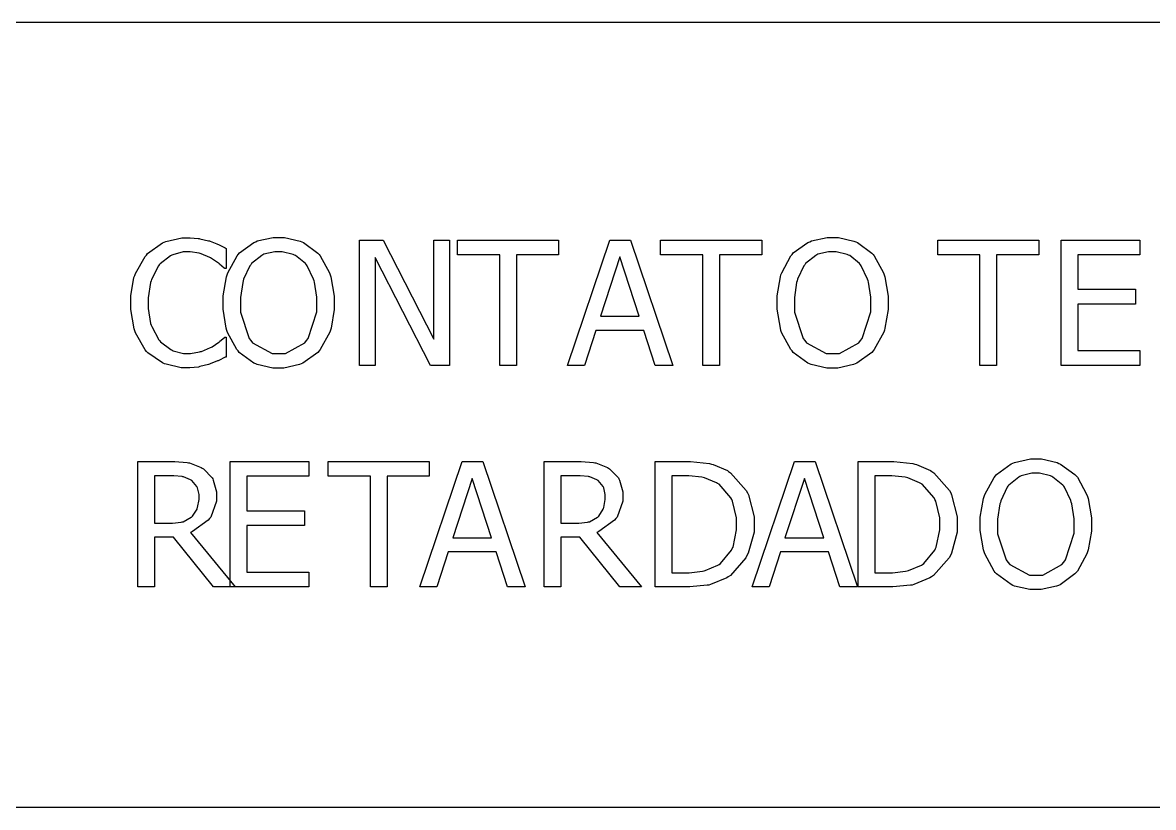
# Model space of a CAD drawing. Header units: millimetres. Extents: x 1974 to 2099, y 1386 to 1555.
# Drawn here: x 2093.188 to 2094.708, y 1480.364 to 1481.42 of the extents above; entities that cross this region are included whole.
import ezdxf

# ---------------------------------------------------------------- set-up
doc = ezdxf.new("R2010")
doc.units = ezdxf.units.MM
doc.layers.add('TEXTO', color=4, linetype='Continuous')

msp = doc.modelspace()

# ---------------------------------------------------------------- linework, layer by layer
at = {"layer": 'TEXTO', "color": 0}
for p, q in [((2098.7779, 1481.4202), (2069.8934, 1481.4202)), ((2093.3557, 1481.1094), (2093.3756, 1481.1238)), ((2093.3756, 1481.1238), (2093.378, 1481.1248)), ((2093.378, 1481.1248), (2093.3802, 1481.1258)), ((2093.3802, 1481.1258), (2093.4018, 1481.1307)), ((2093.4018, 1481.1307), (2093.4089, 1481.1307)), ((2093.4089, 1481.1307), (2093.4129, 1481.1307)), ((2093.4129, 1481.1307), (2093.4236, 1481.1297)), ((2093.4236, 1481.1297), (2093.4249, 1481.1295)), ((2093.4249, 1481.1295), (2093.4261, 1481.1293)), ((2093.4261, 1481.1293), (2093.4377, 1481.1267)), ((2093.4377, 1481.1267), (2093.4387, 1481.1263)), ((2093.4387, 1481.1263), (2093.4396, 1481.126)), ((2093.4396, 1481.126), (2093.4489, 1481.1225)), ((2093.4489, 1481.1225), (2093.4498, 1481.122)), ((2093.4498, 1481.122), (2093.4508, 1481.1217)), ((2093.4508, 1481.1217), (2093.4601, 1481.1169)), ((2093.4791, 1481.1102), (2093.4987, 1481.1243)), ((2093.4987, 1481.1243), (2093.501, 1481.1253)), ((2093.501, 1481.1253), (2093.5032, 1481.1263)), ((2093.5032, 1481.1263), (2093.5247, 1481.1311)), ((2093.5247, 1481.1311), (2093.5319, 1481.1311)), ((2093.5319, 1481.1311), (2093.5396, 1481.1311)), ((2093.5396, 1481.1311), (2093.5606, 1481.1262)), ((2093.5606, 1481.1262), (2093.5629, 1481.1251)), ((2093.5629, 1481.1251), (2093.5651, 1481.1241)), ((2093.5651, 1481.1241), (2093.5847, 1481.1101)), ((2093.6406, 1480.9588), (2093.6406, 1481.1276)), ((2093.6406, 1481.1276), (2093.6725, 1481.1276)), ((2093.6725, 1481.1276), (2093.7405, 1480.994)), ((2093.7405, 1480.994), (2093.7405, 1481.1276)), ((2093.7405, 1481.1276), (2093.7615, 1481.1276)), ((2093.7615, 1481.1276), (2093.7615, 1480.9588)), ((2093.7615, 1481.1276), (2093.7615, 1481.1276)), ((2093.7724, 1481.1077), (2093.7724, 1481.1276)), ((2093.7724, 1481.1276), (2093.9084, 1481.1276)), ((2093.9084, 1481.1276), (2093.9084, 1481.1077)), ((2093.9204, 1480.9588), (2093.9774, 1481.1276)), ((2093.9774, 1481.1276), (2094.0049, 1481.1276)), ((2094.0049, 1481.1276), (2094.0619, 1480.9588)), ((2094.0456, 1481.1077), (2094.0456, 1481.1276)), ((2094.0456, 1481.1276), (2094.1816, 1481.1276)), ((2094.1816, 1481.1276), (2094.1816, 1481.1077)), ((2094.224, 1481.1102), (2094.2437, 1481.1243)), ((2094.2437, 1481.1243), (2094.2461, 1481.1253)), ((2094.2461, 1481.1253), (2094.2484, 1481.1263)), ((2094.2484, 1481.1263), (2094.2697, 1481.1311)), ((2094.2697, 1481.1311), (2094.2767, 1481.1311)), ((2094.2767, 1481.1311), (2094.2846, 1481.1311)), ((2094.2846, 1481.1311), (2094.3055, 1481.1262)), ((2094.3055, 1481.1262), (2094.308, 1481.1251)), ((2094.308, 1481.1251), (2094.3102, 1481.1241)), ((2094.3102, 1481.1241), (2094.3296, 1481.1101)), ((2094.4183, 1481.1077), (2094.4183, 1481.1276)), ((2094.4183, 1481.1276), (2094.5541, 1481.1276)), ((2094.5541, 1481.1276), (2094.5541, 1481.1077)), ((2094.5844, 1480.9588), (2094.5844, 1481.1276)), ((2094.5844, 1481.1276), (2094.6899, 1481.1276)), ((2094.6899, 1481.1276), (2094.6899, 1481.1077)), ((2093.3392, 1481.0827), (2093.3523, 1481.1055)), ((2093.3523, 1481.1055), (2093.354, 1481.1074)), ((2093.354, 1481.1074), (2093.3557, 1481.1094)), ((2093.3866, 1481.1065), (2093.3725, 1481.0955)), ((2093.3882, 1481.1072), (2093.3866, 1481.1065)), ((2093.3898, 1481.1079), (2093.3882, 1481.1072)), ((2093.4036, 1481.1115), (2093.3898, 1481.1079)), ((2093.4087, 1481.1115), (2093.4036, 1481.1115)), ((2093.4128, 1481.1115), (2093.4087, 1481.1115)), ((2093.4251, 1481.1097), (2093.4128, 1481.1115)), ((2093.4263, 1481.1093), (2093.4251, 1481.1097)), ((2093.4275, 1481.1089), (2093.4263, 1481.1093)), ((2093.4393, 1481.1041), (2093.4275, 1481.1089)), ((2093.4403, 1481.1035), (2093.4393, 1481.1041)), ((2093.4414, 1481.1029), (2093.4403, 1481.1035)), ((2093.4601, 1481.1169), (2093.4611, 1481.1164)), ((2093.4611, 1481.1164), (2093.4611, 1481.0894)), ((2093.4634, 1481.0833), (2093.4759, 1481.1064)), ((2093.4759, 1481.1064), (2093.4775, 1481.1082)), ((2093.4775, 1481.1082), (2093.4791, 1481.1102)), ((2093.5091, 1481.1069), (2093.4955, 1481.0958)), ((2093.5106, 1481.1076), (2093.5091, 1481.1069)), ((2093.5121, 1481.1084), (2093.5106, 1481.1076)), ((2093.5266, 1481.1117), (2093.5121, 1481.1084)), ((2093.5319, 1481.1117), (2093.5266, 1481.1117)), ((2093.5368, 1481.1117), (2093.5319, 1481.1117)), ((2093.5516, 1481.1081), (2093.5368, 1481.1117)), ((2093.5532, 1481.1074), (2093.5516, 1481.1081)), ((2093.5547, 1481.1067), (2093.5532, 1481.1074)), ((2093.5682, 1481.0958), (2093.5547, 1481.1067)), ((2093.5847, 1481.1101), (2093.5863, 1481.1082)), ((2093.5863, 1481.1082), (2093.5878, 1481.1064)), ((2093.5863, 1481.1082), (2093.5863, 1481.1082)), ((2093.5878, 1481.1064), (2093.6003, 1481.0835)), ((2093.7362, 1480.9588), (2093.6616, 1481.1043)), ((2093.6616, 1481.1043), (2093.6616, 1480.9588)), ((2093.8292, 1481.1077), (2093.7724, 1481.1077)), ((2093.8292, 1480.9588), (2093.8292, 1481.1077)), ((2093.9084, 1481.1077), (2093.8516, 1481.1077)), ((2093.8516, 1481.1077), (2093.8516, 1480.9588)), ((2093.9906, 1481.1048), (2093.9646, 1481.0251)), ((2094.0167, 1481.0251), (2093.9906, 1481.1048)), ((2094.1024, 1481.1077), (2094.0456, 1481.1077)), ((2094.1024, 1480.9588), (2094.1024, 1481.1077)), ((2094.1816, 1481.1077), (2094.1247, 1481.1077)), ((2094.1247, 1481.1077), (2094.1247, 1480.9588)), ((2094.2084, 1481.0833), (2094.2208, 1481.1064)), ((2094.2208, 1481.1064), (2094.2226, 1481.1082)), ((2094.2226, 1481.1082), (2094.224, 1481.1102)), ((2094.2541, 1481.1069), (2094.2404, 1481.0958)), ((2094.2556, 1481.1076), (2094.2541, 1481.1069)), ((2094.2571, 1481.1084), (2094.2556, 1481.1076)), ((2094.2715, 1481.1117), (2094.2571, 1481.1084)), ((2094.277, 1481.1117), (2094.2715, 1481.1117)), ((2094.2817, 1481.1117), (2094.277, 1481.1117)), ((2094.2965, 1481.1081), (2094.2817, 1481.1117)), ((2094.2983, 1481.1074), (2094.2965, 1481.1081)), ((2094.2998, 1481.1067), (2094.2983, 1481.1074)), ((2094.3132, 1481.0958), (2094.2998, 1481.1067)), ((2094.3296, 1481.1101), (2094.3313, 1481.1082)), ((2094.3313, 1481.1082), (2094.3328, 1481.1064)), ((2094.3313, 1481.1082), (2094.3313, 1481.1082)), ((2094.3328, 1481.1064), (2094.3453, 1481.0835)), ((2094.4749, 1481.1077), (2094.4183, 1481.1077)), ((2094.4749, 1480.9588), (2094.4749, 1481.1077)), ((2094.5541, 1481.1077), (2094.4973, 1481.1077)), ((2094.4973, 1481.1077), (2094.4973, 1480.9588)), ((2094.6899, 1481.1077), (2094.6067, 1481.1077)), ((2094.6067, 1481.1077), (2094.6067, 1481.0614)), ((2093.3702, 1481.0927), (2093.3609, 1481.0747)), ((2093.3714, 1481.0941), (2093.3702, 1481.0927)), ((2093.3725, 1481.0955), (2093.3714, 1481.0941)), ((2093.451, 1481.0966), (2093.4414, 1481.1029)), ((2093.4517, 1481.0959), (2093.451, 1481.0966)), ((2093.4525, 1481.0953), (2093.4517, 1481.0959)), ((2093.4588, 1481.0898), (2093.4525, 1481.0953)), ((2093.4593, 1481.0894), (2093.4588, 1481.0898)), ((2093.4611, 1481.0894), (2093.4593, 1481.0894)), ((2093.4932, 1481.0929), (2093.4847, 1481.0748)), ((2093.4944, 1481.0943), (2093.4932, 1481.0929)), ((2093.4955, 1481.0958), (2093.4944, 1481.0943)), ((2093.5694, 1481.0943), (2093.5682, 1481.0958)), ((2093.5704, 1481.0929), (2093.5694, 1481.0943)), ((2093.5789, 1481.0751), (2093.5704, 1481.0929)), ((2094.2382, 1481.0929), (2094.2297, 1481.0748)), ((2094.2395, 1481.0943), (2094.2382, 1481.0929)), ((2094.2404, 1481.0958), (2094.2395, 1481.0943)), ((2094.3144, 1481.0943), (2094.3132, 1481.0958)), ((2094.3154, 1481.0929), (2094.3144, 1481.0943)), ((2094.3239, 1481.0751), (2094.3154, 1481.0929)), ((2093.333, 1481.0523), (2093.3373, 1481.0774)), ((2093.3373, 1481.0774), (2093.3383, 1481.08)), ((2093.3383, 1481.08), (2093.3392, 1481.0827)), ((2093.3609, 1481.0747), (2093.3603, 1481.0725)), ((2093.4572, 1481.0525), (2093.4616, 1481.078)), ((2093.4616, 1481.078), (2093.4625, 1481.0806)), ((2093.4625, 1481.0806), (2093.4634, 1481.0833)), ((2093.4847, 1481.0748), (2093.4841, 1481.0727)), ((2093.5796, 1481.0729), (2093.5789, 1481.0751)), ((2093.6003, 1481.0835), (2093.6013, 1481.0807)), ((2093.6013, 1481.0807), (2093.6022, 1481.078)), ((2093.6022, 1481.078), (2093.6066, 1481.0519)), ((2094.2022, 1481.0525), (2094.2066, 1481.078)), ((2094.2066, 1481.078), (2094.2074, 1481.0806)), ((2094.2074, 1481.0806), (2094.2084, 1481.0833)), ((2094.2297, 1481.0748), (2094.2292, 1481.0727)), ((2094.3246, 1481.0729), (2094.3239, 1481.0751)), ((2094.3453, 1481.0835), (2094.3462, 1481.0807)), ((2094.3462, 1481.0807), (2094.3472, 1481.078)), ((2094.3472, 1481.078), (2094.3517, 1481.0519)), ((2093.3597, 1481.0703), (2093.3564, 1481.0499)), ((2093.3603, 1481.0725), (2093.3597, 1481.0703)), ((2093.4835, 1481.0705), (2093.4805, 1481.0501)), ((2093.4841, 1481.0727), (2093.4835, 1481.0705)), ((2093.5802, 1481.0707), (2093.5796, 1481.0729)), ((2093.5833, 1481.0506), (2093.5802, 1481.0707)), ((2094.2285, 1481.0705), (2094.2255, 1481.0501)), ((2094.2292, 1481.0727), (2094.2285, 1481.0705)), ((2094.3251, 1481.0707), (2094.3246, 1481.0729)), ((2094.3284, 1481.0506), (2094.3251, 1481.0707)), ((2094.6067, 1481.0614), (2094.6842, 1481.0614)), ((2094.6842, 1481.0614), (2094.6842, 1481.0415)), ((2093.333, 1481.043), (2093.333, 1481.0523)), ((2093.333, 1481.0343), (2093.333, 1481.043)), ((2093.3564, 1481.0499), (2093.3564, 1481.043)), ((2093.3564, 1481.043), (2093.3564, 1481.0356)), ((2093.4572, 1481.0432), (2093.4572, 1481.0525)), ((2093.4572, 1481.0347), (2093.4572, 1481.0432)), ((2093.4805, 1481.0501), (2093.4805, 1481.0432)), ((2093.4805, 1481.0432), (2093.4805, 1481.0304)), ((2093.5833, 1481.0432), (2093.5833, 1481.0506)), ((2093.5833, 1481.0312), (2093.5833, 1481.0432)), ((2093.5833, 1481.0432), (2093.5833, 1481.0432)), ((2093.6066, 1481.0519), (2093.6066, 1481.0432)), ((2093.6066, 1481.0432), (2093.6066, 1481.0339)), ((2094.2022, 1481.0432), (2094.2022, 1481.0525)), ((2094.2022, 1481.0347), (2094.2022, 1481.0432)), ((2094.2255, 1481.0501), (2094.2255, 1481.0432)), ((2094.2255, 1481.0432), (2094.2255, 1481.0304)), ((2094.3284, 1481.0432), (2094.3284, 1481.0506)), ((2094.3284, 1481.0312), (2094.3284, 1481.0432)), ((2094.3284, 1481.0432), (2094.3284, 1481.0432)), ((2094.3517, 1481.0519), (2094.3517, 1481.0432)), ((2094.3517, 1481.0432), (2094.3517, 1481.0339)), ((2093.3375, 1481.0081), (2093.333, 1481.0343)), ((2093.3564, 1481.0356), (2093.3597, 1481.0153)), ((2093.4615, 1481.0088), (2093.4572, 1481.0347)), ((2093.4805, 1481.0304), (2093.4922, 1480.9953)), ((2093.5716, 1480.9953), (2093.5833, 1481.0312)), ((2093.6066, 1481.0339), (2093.6023, 1481.0089)), ((2094.2066, 1481.0088), (2094.2022, 1481.0347)), ((2094.2255, 1481.0304), (2094.2372, 1480.9953)), ((2094.3167, 1480.9953), (2094.3284, 1481.0312)), ((2094.3517, 1481.0339), (2094.3472, 1481.0089)), ((2094.6842, 1481.0415), (2094.6067, 1481.0415)), ((2094.6067, 1481.0415), (2094.6067, 1480.9788)), ((2093.3597, 1481.0153), (2093.3605, 1481.0132)), ((2093.3605, 1481.0132), (2093.3612, 1481.0111)), ((2093.9646, 1481.0251), (2094.0167, 1481.0251)), ((2093.9646, 1481.0251), (2093.9646, 1481.0251)), ((2093.3385, 1481.0053), (2093.3375, 1481.0081)), ((2093.3394, 1481.0026), (2093.3385, 1481.0053)), ((2093.3523, 1480.9797), (2093.3394, 1481.0026)), ((2093.3612, 1481.0111), (2093.3707, 1480.9935)), ((2093.459, 1480.9966), (2093.4595, 1480.997)), ((2093.4595, 1480.997), (2093.4611, 1480.997)), ((2093.4611, 1480.997), (2093.4611, 1480.9702)), ((2093.4624, 1481.006), (2093.4615, 1481.0088)), ((2093.4633, 1481.0033), (2093.4624, 1481.006)), ((2093.4758, 1480.9802), (2093.4633, 1481.0033)), ((2093.6005, 1481.0034), (2093.5879, 1480.9802)), ((2093.6014, 1481.0061), (2093.6005, 1481.0034)), ((2093.6023, 1481.0089), (2093.6014, 1481.0061)), ((2093.9584, 1481.006), (2093.9431, 1480.9588)), ((2094.0229, 1481.006), (2093.9584, 1481.006)), ((2094.0382, 1480.9588), (2094.0229, 1481.006)), ((2094.2074, 1481.006), (2094.2066, 1481.0088)), ((2094.2081, 1481.0033), (2094.2074, 1481.006)), ((2094.2208, 1480.9802), (2094.2081, 1481.0033)), ((2094.3455, 1481.0034), (2094.3328, 1480.9802)), ((2094.3465, 1481.0061), (2094.3455, 1481.0034)), ((2094.3472, 1481.0089), (2094.3465, 1481.0061)), ((2093.3707, 1480.9935), (2093.372, 1480.9921)), ((2093.372, 1480.9921), (2093.3731, 1480.9907)), ((2093.3731, 1480.9907), (2093.3869, 1480.9801)), ((2093.4282, 1480.9778), (2093.4403, 1480.9829)), ((2093.4403, 1480.9829), (2093.4415, 1480.9835)), ((2093.4415, 1480.9835), (2093.4425, 1480.984)), ((2093.4425, 1480.984), (2093.4515, 1480.9901)), ((2093.4515, 1480.9901), (2093.4523, 1480.9907)), ((2093.4523, 1480.9907), (2093.4529, 1480.9914)), ((2093.4529, 1480.9914), (2093.459, 1480.9966)), ((2093.4922, 1480.9953), (2093.4945, 1480.9923)), ((2093.4945, 1480.9923), (2093.4968, 1480.9894)), ((2093.4968, 1480.9894), (2093.5231, 1480.9747)), ((2093.5413, 1480.9747), (2093.567, 1480.9894)), ((2093.567, 1480.9894), (2093.5693, 1480.9923)), ((2093.5693, 1480.9923), (2093.5716, 1480.9953)), ((2094.2372, 1480.9953), (2094.2395, 1480.9923)), ((2094.2395, 1480.9923), (2094.2417, 1480.9894)), ((2094.2417, 1480.9894), (2094.268, 1480.9747)), ((2094.2861, 1480.9747), (2094.312, 1480.9894)), ((2094.312, 1480.9894), (2094.3144, 1480.9923)), ((2094.3144, 1480.9923), (2094.3167, 1480.9953)), ((2093.3541, 1480.9778), (2093.3523, 1480.9797)), ((2093.3558, 1480.976), (2093.3541, 1480.9778)), ((2093.3759, 1480.9623), (2093.3558, 1480.976)), ((2093.3869, 1480.9801), (2093.3885, 1480.9793)), ((2093.3885, 1480.9793), (2093.3901, 1480.9786)), ((2093.3901, 1480.9786), (2093.4041, 1480.975)), ((2093.4041, 1480.975), (2093.4087, 1480.975)), ((2093.4087, 1480.975), (2093.4132, 1480.975)), ((2093.4132, 1480.975), (2093.4253, 1480.9771)), ((2093.4253, 1480.9771), (2093.4268, 1480.9775)), ((2093.4268, 1480.9775), (2093.4282, 1480.9778)), ((2093.4601, 1480.9698), (2093.4514, 1480.9657)), ((2093.4611, 1480.9702), (2093.4601, 1480.9698)), ((2093.4774, 1480.9783), (2093.4758, 1480.9802)), ((2093.479, 1480.9764), (2093.4774, 1480.9783)), ((2093.4987, 1480.9619), (2093.479, 1480.9764)), ((2093.5231, 1480.9747), (2093.5319, 1480.9747)), ((2093.5319, 1480.9747), (2093.5413, 1480.9747)), ((2093.5845, 1480.9763), (2093.5645, 1480.9619)), ((2093.5863, 1480.9783), (2093.5845, 1480.9763)), ((2093.5879, 1480.9802), (2093.5863, 1480.9783)), ((2094.2223, 1480.9783), (2094.2208, 1480.9802)), ((2094.224, 1480.9764), (2094.2223, 1480.9783)), ((2094.2437, 1480.9619), (2094.224, 1480.9764)), ((2094.268, 1480.9747), (2094.277, 1480.9747)), ((2094.277, 1480.9747), (2094.2861, 1480.9747)), ((2094.3296, 1480.9763), (2094.3095, 1480.9619)), ((2094.3313, 1480.9783), (2094.3296, 1480.9763)), ((2094.3328, 1480.9802), (2094.3313, 1480.9783)), ((2094.6067, 1480.9788), (2094.6899, 1480.9788)), ((2094.6899, 1480.9788), (2094.6899, 1480.9588)), ((2093.3782, 1480.9612), (2093.3759, 1480.9623)), ((2093.3804, 1480.9604), (2093.3782, 1480.9612)), ((2093.401, 1480.9557), (2093.3804, 1480.9604)), ((2093.4087, 1480.9557), (2093.401, 1480.9557)), ((2093.4124, 1480.9557), (2093.4087, 1480.9557)), ((2093.4087, 1480.9557), (2093.4087, 1480.9557)), ((2093.4239, 1480.9567), (2093.4124, 1480.9557)), ((2093.4251, 1480.9569), (2093.4239, 1480.9567)), ((2093.426, 1480.9572), (2093.4251, 1480.9569)), ((2093.4375, 1480.9602), (2093.426, 1480.9572)), ((2093.4387, 1480.9606), (2093.4375, 1480.9602)), ((2093.4398, 1480.961), (2093.4387, 1480.9606)), ((2093.4498, 1480.9649), (2093.4398, 1480.961)), ((2093.4506, 1480.9652), (2093.4498, 1480.9649)), ((2093.4514, 1480.9657), (2093.4506, 1480.9652)), ((2093.501, 1480.961), (2093.4987, 1480.9619)), ((2093.5032, 1480.9601), (2093.501, 1480.961)), ((2093.524, 1480.9552), (2093.5032, 1480.9601)), ((2093.5319, 1480.9552), (2093.524, 1480.9552)), ((2093.5388, 1480.9552), (2093.5319, 1480.9552)), ((2093.5599, 1480.96), (2093.5388, 1480.9552)), ((2093.5622, 1480.9609), (2093.5599, 1480.96)), ((2093.5645, 1480.9619), (2093.5622, 1480.9609)), ((2093.6616, 1480.9588), (2093.6406, 1480.9588)), ((2093.7615, 1480.9588), (2093.7362, 1480.9588)), ((2093.8516, 1480.9588), (2093.8292, 1480.9588)), ((2093.8516, 1480.9588), (2093.8516, 1480.9588)), ((2093.9431, 1480.9588), (2093.9204, 1480.9588)), ((2093.9431, 1480.9588), (2093.9431, 1480.9588)), ((2094.0619, 1480.9588), (2094.0382, 1480.9588)), ((2094.1247, 1480.9588), (2094.1024, 1480.9588)), ((2094.1247, 1480.9588), (2094.1247, 1480.9588)), ((2094.2459, 1480.961), (2094.2437, 1480.9619)), ((2094.2481, 1480.9601), (2094.2459, 1480.961)), ((2094.269, 1480.9552), (2094.2481, 1480.9601)), ((2094.2767, 1480.9552), (2094.269, 1480.9552)), ((2094.2839, 1480.9552), (2094.2767, 1480.9552)), ((2094.3048, 1480.96), (2094.2839, 1480.9552)), ((2094.3072, 1480.9609), (2094.3048, 1480.96)), ((2094.3095, 1480.9619), (2094.3072, 1480.9609)), ((2094.4973, 1480.9588), (2094.4749, 1480.9588)), ((2094.4973, 1480.9588), (2094.4973, 1480.9588)), ((2094.6899, 1480.9588), (2094.5844, 1480.9588)), ((2094.6899, 1480.9588), (2094.6899, 1480.9588)), ((2093.3426, 1480.6608), (2093.3426, 1480.8296)), ((2093.3426, 1480.8296), (2093.3861, 1480.8296)), ((2093.3861, 1480.8296), (2093.3922, 1480.8296)), ((2093.3922, 1480.8296), (2093.4088, 1480.8282)), ((2093.4668, 1480.6608), (2093.4668, 1480.8296)), ((2093.4668, 1480.8296), (2093.5725, 1480.8296)), ((2093.5725, 1480.8296), (2093.5725, 1480.8097)), ((2093.5986, 1480.8097), (2093.5986, 1480.8296)), ((2093.5986, 1480.8296), (2093.7344, 1480.8296)), ((2093.7218, 1480.6608), (2093.7788, 1480.8296)), ((2093.7344, 1480.8296), (2093.7344, 1480.8097)), ((2093.7788, 1480.8296), (2093.8064, 1480.8296)), ((2093.8064, 1480.8296), (2093.8633, 1480.6608)), ((2093.8889, 1480.6608), (2093.8889, 1480.8296)), ((2093.8889, 1480.8296), (2093.9325, 1480.8296)), ((2093.9325, 1480.8296), (2093.9386, 1480.8296)), ((2093.9386, 1480.8296), (2093.9552, 1480.8282)), ((2094.038, 1480.6608), (2094.038, 1480.8296)), ((2094.038, 1480.8296), (2094.0764, 1480.8296)), ((2094.0764, 1480.8296), (2094.0857, 1480.8296)), ((2094.0857, 1480.8296), (2094.1115, 1480.8267)), ((2094.1686, 1480.6608), (2094.2258, 1480.8296)), ((2094.2258, 1480.8296), (2094.2533, 1480.8296)), ((2094.2533, 1480.8296), (2094.3102, 1480.6608)), ((2094.3112, 1480.6608), (2094.3112, 1480.8296)), ((2094.3112, 1480.8296), (2094.3497, 1480.8296)), ((2094.3497, 1480.8296), (2094.3591, 1480.8296)), ((2094.3591, 1480.8296), (2094.3848, 1480.8267)), ((2094.5215, 1480.8282), (2094.5429, 1480.8331)), ((2094.5429, 1480.8331), (2094.5499, 1480.8331)), ((2094.5499, 1480.8331), (2094.5578, 1480.8331)), ((2094.5578, 1480.8331), (2094.5787, 1480.8282)), ((2093.4088, 1480.8282), (2093.4105, 1480.828)), ((2093.4105, 1480.828), (2093.412, 1480.8277)), ((2093.412, 1480.8277), (2093.4277, 1480.8215)), ((2093.4277, 1480.8215), (2093.4291, 1480.8206)), ((2093.4291, 1480.8206), (2093.4306, 1480.8197)), ((2093.4306, 1480.8197), (2093.4423, 1480.8076)), ((2093.9552, 1480.8282), (2093.9569, 1480.828)), ((2093.9569, 1480.828), (2093.9585, 1480.8277)), ((2093.9585, 1480.8277), (2093.974, 1480.8215)), ((2093.974, 1480.8215), (2093.9755, 1480.8206)), ((2093.9755, 1480.8206), (2093.9769, 1480.8197)), ((2093.9769, 1480.8197), (2093.9887, 1480.8076)), ((2094.1115, 1480.8267), (2094.1138, 1480.8261)), ((2094.1138, 1480.8261), (2094.116, 1480.8254)), ((2094.116, 1480.8254), (2094.1354, 1480.8173)), ((2094.1354, 1480.8173), (2094.1369, 1480.8163)), ((2094.1369, 1480.8163), (2094.1396, 1480.8145)), ((2094.1396, 1480.8145), (2094.1607, 1480.7906)), ((2094.3848, 1480.8267), (2094.3872, 1480.8261)), ((2094.3872, 1480.8261), (2094.3895, 1480.8254)), ((2094.3895, 1480.8254), (2094.4086, 1480.8173)), ((2094.4086, 1480.8173), (2094.4103, 1480.8163)), ((2094.4103, 1480.8163), (2094.4131, 1480.8145)), ((2094.4131, 1480.8145), (2094.4339, 1480.7906)), ((2094.4973, 1480.8122), (2094.5168, 1480.8263)), ((2094.5168, 1480.8263), (2094.5194, 1480.8273)), ((2094.5194, 1480.8273), (2094.5215, 1480.8282)), ((2094.5787, 1480.8282), (2094.5812, 1480.8271)), ((2094.5812, 1480.8271), (2094.5834, 1480.8261)), ((2094.5834, 1480.8261), (2094.6028, 1480.812)), ((2093.3873, 1480.8103), (2093.3651, 1480.8103)), ((2093.3651, 1480.8103), (2093.3651, 1480.7466)), ((2093.3909, 1480.8103), (2093.3873, 1480.8103)), ((2093.402, 1480.8094), (2093.3909, 1480.8103)), ((2093.403, 1480.8091), (2093.402, 1480.8094)), ((2093.4041, 1480.8089), (2093.403, 1480.8091)), ((2093.4133, 1480.8051), (2093.4041, 1480.8089)), ((2093.4142, 1480.8045), (2093.4133, 1480.8051)), ((2093.415, 1480.8039), (2093.4142, 1480.8045)), ((2093.4218, 1480.7961), (2093.415, 1480.8039)), ((2093.4423, 1480.8076), (2093.4432, 1480.8061)), ((2093.4432, 1480.8061), (2093.4439, 1480.8046)), ((2093.4439, 1480.8046), (2093.4483, 1480.789)), ((2093.5725, 1480.8097), (2093.4893, 1480.8097)), ((2093.4893, 1480.8097), (2093.4893, 1480.7634)), ((2093.6552, 1480.8097), (2093.5986, 1480.8097)), ((2093.6552, 1480.6608), (2093.6552, 1480.8097)), ((2093.7344, 1480.8097), (2093.6777, 1480.8097)), ((2093.6777, 1480.8097), (2093.6777, 1480.6608)), ((2093.7919, 1480.8067), (2093.766, 1480.7271)), ((2093.818, 1480.7271), (2093.7919, 1480.8067)), ((2093.9336, 1480.8103), (2093.9115, 1480.8103)), ((2093.9115, 1480.8103), (2093.9115, 1480.7466)), ((2093.9374, 1480.8103), (2093.9336, 1480.8103)), ((2093.9484, 1480.8094), (2093.9374, 1480.8103)), ((2093.9495, 1480.8091), (2093.9484, 1480.8094)), ((2093.9505, 1480.8089), (2093.9495, 1480.8091)), ((2093.9597, 1480.8051), (2093.9505, 1480.8089)), ((2093.9605, 1480.8045), (2093.9597, 1480.8051)), ((2093.9614, 1480.8039), (2093.9605, 1480.8045)), ((2093.9681, 1480.7961), (2093.9614, 1480.8039)), ((2093.9887, 1480.8076), (2093.9895, 1480.8061)), ((2093.9895, 1480.8061), (2093.9904, 1480.8046)), ((2093.9904, 1480.8046), (2093.9947, 1480.789)), ((2094.0775, 1480.8103), (2094.0605, 1480.8103)), ((2094.0605, 1480.8103), (2094.0605, 1480.68)), ((2094.0834, 1480.8103), (2094.0775, 1480.8103)), ((2094.1011, 1480.8084), (2094.0834, 1480.8103)), ((2094.1029, 1480.808), (2094.1011, 1480.8084)), ((2094.1046, 1480.8076), (2094.1029, 1480.808)), ((2094.1208, 1480.8011), (2094.1046, 1480.8076)), ((2094.1222, 1480.8001), (2094.1208, 1480.8011)), ((2094.1242, 1480.7989), (2094.1222, 1480.8001)), ((2094.239, 1480.8067), (2094.2128, 1480.7271)), ((2094.265, 1480.7271), (2094.239, 1480.8067)), ((2094.351, 1480.8103), (2094.3338, 1480.8103)), ((2094.3338, 1480.8103), (2094.3338, 1480.68)), ((2094.3567, 1480.8103), (2094.351, 1480.8103)), ((2094.3745, 1480.8084), (2094.3567, 1480.8103)), ((2094.3763, 1480.808), (2094.3745, 1480.8084)), ((2094.378, 1480.8076), (2094.3763, 1480.808)), ((2094.3939, 1480.8011), (2094.378, 1480.8076)), ((2094.3954, 1480.8001), (2094.3939, 1480.8011)), ((2094.3974, 1480.7989), (2094.3954, 1480.8001)), ((2094.4816, 1480.7853), (2094.494, 1480.8082)), ((2094.494, 1480.8082), (2094.4958, 1480.8102)), ((2094.4958, 1480.8102), (2094.4973, 1480.8122)), ((2094.5273, 1480.8087), (2094.5139, 1480.7978)), ((2094.5288, 1480.8094), (2094.5273, 1480.8087)), ((2094.5303, 1480.8102), (2094.5288, 1480.8094)), ((2094.5447, 1480.8137), (2094.5303, 1480.8102)), ((2094.5501, 1480.8137), (2094.5447, 1480.8137)), ((2094.5551, 1480.8137), (2094.5501, 1480.8137)), ((2094.5698, 1480.8101), (2094.5551, 1480.8137)), ((2094.5715, 1480.8094), (2094.5698, 1480.8101)), ((2094.573, 1480.8087), (2094.5715, 1480.8094)), ((2094.5864, 1480.7977), (2094.573, 1480.8087)), ((2094.6028, 1480.812), (2094.6045, 1480.8102)), ((2094.6045, 1480.8102), (2094.606, 1480.8084)), ((2094.6045, 1480.8102), (2094.6045, 1480.8102)), ((2094.606, 1480.8084), (2094.6184, 1480.7855)), ((2093.4222, 1480.7951), (2093.4218, 1480.7961)), ((2093.4226, 1480.7943), (2093.4222, 1480.7951)), ((2093.4249, 1480.7854), (2093.4226, 1480.7943)), ((2093.4249, 1480.7821), (2093.4249, 1480.7854)), ((2093.4483, 1480.789), (2093.4483, 1480.7837)), ((2093.9686, 1480.7951), (2093.9681, 1480.7961)), ((2093.969, 1480.7943), (2093.9686, 1480.7951)), ((2093.9712, 1480.7854), (2093.969, 1480.7943)), ((2093.9712, 1480.7821), (2093.9712, 1480.7854)), ((2093.9947, 1480.789), (2093.9947, 1480.7837)), ((2094.1401, 1480.7809), (2094.1242, 1480.7989)), ((2094.1607, 1480.7906), (2094.1622, 1480.7876)), ((2094.1622, 1480.7876), (2094.1637, 1480.7847)), ((2094.1637, 1480.7847), (2094.1712, 1480.755)), ((2094.4136, 1480.7809), (2094.3974, 1480.7989)), ((2094.4339, 1480.7906), (2094.4357, 1480.7876)), ((2094.4357, 1480.7876), (2094.4369, 1480.7847)), ((2094.4369, 1480.7847), (2094.4443, 1480.755)), ((2094.4806, 1480.7825), (2094.4816, 1480.7853)), ((2094.5114, 1480.7949), (2094.503, 1480.7768)), ((2094.5126, 1480.7963), (2094.5114, 1480.7949)), ((2094.5139, 1480.7978), (2094.5126, 1480.7963)), ((2094.5877, 1480.7963), (2094.5864, 1480.7977)), ((2094.5886, 1480.7949), (2094.5877, 1480.7963)), ((2094.5971, 1480.7771), (2094.5886, 1480.7949)), ((2094.6184, 1480.7855), (2094.6194, 1480.7827)), ((2093.4229, 1480.7678), (2093.4249, 1480.7786)), ((2093.4249, 1480.7786), (2093.4249, 1480.7821)), ((2093.4249, 1480.7821), (2093.4249, 1480.7821)), ((2093.4483, 1480.776), (2093.4405, 1480.7548)), ((2093.4483, 1480.7837), (2093.4483, 1480.776)), ((2093.9693, 1480.7678), (2093.9712, 1480.7786)), ((2093.9712, 1480.7786), (2093.9712, 1480.7821)), ((2093.9712, 1480.7821), (2093.9712, 1480.7821)), ((2093.9947, 1480.776), (2093.9869, 1480.7548)), ((2093.9947, 1480.7837), (2093.9947, 1480.776)), ((2094.1413, 1480.7786), (2094.1401, 1480.7809)), ((2094.1424, 1480.7764), (2094.1413, 1480.7786)), ((2094.1478, 1480.7537), (2094.1424, 1480.7764)), ((2094.4145, 1480.7786), (2094.4136, 1480.7809)), ((2094.4155, 1480.7764), (2094.4145, 1480.7786)), ((2094.421, 1480.7537), (2094.4155, 1480.7764)), ((2094.4754, 1480.7545), (2094.4799, 1480.7799)), ((2094.4799, 1480.7799), (2094.4806, 1480.7825)), ((2094.5017, 1480.7725), (2094.4987, 1480.752)), ((2094.5025, 1480.7746), (2094.5017, 1480.7725)), ((2094.503, 1480.7768), (2094.5025, 1480.7746)), ((2094.5978, 1480.7748), (2094.5971, 1480.7771)), ((2094.5984, 1480.7727), (2094.5978, 1480.7748)), ((2094.6015, 1480.7526), (2094.5984, 1480.7727)), ((2094.6194, 1480.7827), (2094.6204, 1480.7799)), ((2094.6204, 1480.7799), (2094.6249, 1480.7538)), ((2093.4034, 1480.7485), (2093.4144, 1480.7545)), ((2093.4144, 1480.7545), (2093.4153, 1480.7553)), ((2093.4153, 1480.7553), (2093.4161, 1480.7562)), ((2093.4161, 1480.7562), (2093.4221, 1480.7656)), ((2093.4221, 1480.7656), (2093.4225, 1480.7666)), ((2093.4225, 1480.7666), (2093.4229, 1480.7678)), ((2093.4405, 1480.7548), (2093.4389, 1480.7527)), ((2093.4893, 1480.7634), (2093.5668, 1480.7634)), ((2093.5668, 1480.7634), (2093.5668, 1480.7434)), ((2093.9498, 1480.7485), (2093.9607, 1480.7545)), ((2093.9607, 1480.7545), (2093.9617, 1480.7553)), ((2093.9617, 1480.7553), (2093.9625, 1480.7562)), ((2093.9625, 1480.7562), (2093.9685, 1480.7656)), ((2093.9685, 1480.7656), (2093.9689, 1480.7666)), ((2093.9689, 1480.7666), (2093.9693, 1480.7678)), ((2093.9869, 1480.7548), (2093.9853, 1480.7527)), ((2094.1478, 1480.7453), (2094.1478, 1480.7537)), ((2094.1712, 1480.755), (2094.1712, 1480.745)), ((2094.421, 1480.7453), (2094.421, 1480.7537)), ((2094.4443, 1480.755), (2094.4443, 1480.745)), ((2094.4754, 1480.7451), (2094.4754, 1480.7545)), ((2094.6249, 1480.7538), (2094.6249, 1480.7451)), ((2093.3651, 1480.7466), (2093.3848, 1480.7466)), ((2093.3848, 1480.7466), (2093.389, 1480.7466)), ((2093.389, 1480.7466), (2093.4008, 1480.7481)), ((2093.4008, 1480.7481), (2093.4021, 1480.7482)), ((2093.4021, 1480.7482), (2093.4034, 1480.7485)), ((2093.4372, 1480.7507), (2093.4159, 1480.7352)), ((2093.4389, 1480.7527), (2093.4372, 1480.7507)), ((2093.5668, 1480.7434), (2093.4893, 1480.7434)), ((2093.4893, 1480.7434), (2093.4893, 1480.6807)), ((2093.9115, 1480.7466), (2093.9312, 1480.7466)), ((2093.9312, 1480.7466), (2093.9355, 1480.7466)), ((2093.9355, 1480.7466), (2093.9472, 1480.7481)), ((2093.9472, 1480.7481), (2093.9485, 1480.7482)), ((2093.9485, 1480.7482), (2093.9498, 1480.7485)), ((2093.9836, 1480.7507), (2093.9623, 1480.7352)), ((2093.9853, 1480.7527), (2093.9836, 1480.7507)), ((2094.1478, 1480.7376), (2094.1478, 1480.7453)), ((2094.1478, 1480.7453), (2094.1478, 1480.7453)), ((2094.1712, 1480.745), (2094.1712, 1480.7346)), ((2094.1712, 1480.745), (2094.1712, 1480.745)), ((2094.421, 1480.7376), (2094.421, 1480.7453)), ((2094.421, 1480.7453), (2094.421, 1480.7453)), ((2094.4443, 1480.745), (2094.4443, 1480.7346)), ((2094.4443, 1480.745), (2094.4443, 1480.745)), ((2094.4754, 1480.7366), (2094.4754, 1480.7451)), ((2094.4987, 1480.752), (2094.4987, 1480.7451)), ((2094.4987, 1480.7451), (2094.4987, 1480.7324)), ((2094.6015, 1480.7451), (2094.6015, 1480.7526)), ((2094.6015, 1480.7332), (2094.6015, 1480.7451)), ((2094.6015, 1480.7451), (2094.6015, 1480.7451)), ((2094.6249, 1480.7451), (2094.6249, 1480.7359)), ((2093.3907, 1480.7278), (2093.3651, 1480.7278)), ((2093.3651, 1480.7278), (2093.3651, 1480.6608)), ((2093.4442, 1480.6608), (2093.3907, 1480.7278)), ((2093.4159, 1480.7352), (2093.4133, 1480.7342)), ((2093.4133, 1480.7342), (2093.4734, 1480.6608)), ((2093.4133, 1480.7342), (2093.4133, 1480.7342)), ((2093.766, 1480.7271), (2093.818, 1480.7271)), ((2093.766, 1480.7271), (2093.766, 1480.7271)), ((2093.9371, 1480.7278), (2093.9115, 1480.7278)), ((2093.9115, 1480.7278), (2093.9115, 1480.6608)), ((2093.9906, 1480.6608), (2093.9371, 1480.7278)), ((2093.9623, 1480.7352), (2093.9597, 1480.7342)), ((2093.9597, 1480.7342), (2094.0198, 1480.6608)), ((2093.9597, 1480.7342), (2093.9597, 1480.7342)), ((2094.1429, 1480.7145), (2094.1478, 1480.7376)), ((2094.1712, 1480.7346), (2094.1632, 1480.7063)), ((2094.2128, 1480.7271), (2094.265, 1480.7271)), ((2094.2128, 1480.7271), (2094.2128, 1480.7271)), ((2094.416, 1480.7145), (2094.421, 1480.7376)), ((2094.4443, 1480.7346), (2094.4366, 1480.7063)), ((2094.4799, 1480.7107), (2094.4754, 1480.7366)), ((2094.4987, 1480.7324), (2094.5104, 1480.6972)), ((2094.5899, 1480.6972), (2094.6015, 1480.7332)), ((2094.6249, 1480.7359), (2094.6204, 1480.7108)), ((2094.1262, 1480.6925), (2094.1408, 1480.7102)), ((2094.1408, 1480.7102), (2094.1418, 1480.7124)), ((2094.1418, 1480.7124), (2094.1429, 1480.7145)), ((2094.3996, 1480.6925), (2094.4143, 1480.7102)), ((2094.4143, 1480.7102), (2094.4153, 1480.7124)), ((2094.4153, 1480.7124), (2094.416, 1480.7145)), ((2094.4806, 1480.7079), (2094.4799, 1480.7107)), ((2094.6197, 1480.708), (2094.6187, 1480.7052)), ((2094.6204, 1480.7108), (2094.6197, 1480.708)), ((2093.7597, 1480.7079), (2093.7444, 1480.6608)), ((2093.8244, 1480.7079), (2093.7597, 1480.7079)), ((2093.8396, 1480.6608), (2093.8244, 1480.7079)), ((2094.1603, 1480.7001), (2094.1393, 1480.676)), ((2094.1617, 1480.7032), (2094.1603, 1480.7001)), ((2094.1632, 1480.7063), (2094.1617, 1480.7032)), ((2094.2066, 1480.7079), (2094.1915, 1480.6608)), ((2094.2712, 1480.7079), (2094.2066, 1480.7079)), ((2094.2866, 1480.6608), (2094.2712, 1480.7079)), ((2094.4334, 1480.7001), (2094.4126, 1480.676)), ((2094.4352, 1480.7032), (2094.4334, 1480.7001)), ((2094.4366, 1480.7063), (2094.4352, 1480.7032)), ((2094.4816, 1480.7052), (2094.4806, 1480.7079)), ((2094.494, 1480.6822), (2094.4816, 1480.7052)), ((2094.5104, 1480.6972), (2094.5126, 1480.6942)), ((2094.5126, 1480.6942), (2094.5151, 1480.6912)), ((2094.5852, 1480.6912), (2094.5877, 1480.6942)), ((2094.5877, 1480.6942), (2094.5899, 1480.6972)), ((2094.6187, 1480.7052), (2094.6062, 1480.6822)), ((2093.4893, 1480.6807), (2093.5725, 1480.6807)), ((2093.5725, 1480.6807), (2093.5725, 1480.6608)), ((2094.0605, 1480.68), (2094.0775, 1480.68)), ((2094.0775, 1480.68), (2094.0841, 1480.68)), ((2094.0841, 1480.68), (2094.1018, 1480.6819)), ((2094.1018, 1480.6819), (2094.1039, 1480.6824)), ((2094.1039, 1480.6824), (2094.1056, 1480.6827)), ((2094.1056, 1480.6827), (2094.1227, 1480.6901)), ((2094.1227, 1480.6901), (2094.1242, 1480.6912)), ((2094.1242, 1480.6912), (2094.1262, 1480.6925)), ((2094.3338, 1480.68), (2094.351, 1480.68)), ((2094.351, 1480.68), (2094.3574, 1480.68)), ((2094.3574, 1480.68), (2094.375, 1480.6819)), ((2094.375, 1480.6819), (2094.377, 1480.6824)), ((2094.377, 1480.6824), (2094.3788, 1480.6827)), ((2094.3788, 1480.6827), (2094.3962, 1480.6901)), ((2094.3962, 1480.6901), (2094.3976, 1480.6912)), ((2094.3976, 1480.6912), (2094.3996, 1480.6925)), ((2094.4955, 1480.6802), (2094.494, 1480.6822)), ((2094.4973, 1480.6784), (2094.4955, 1480.6802)), ((2094.5168, 1480.6639), (2094.4973, 1480.6784)), ((2094.5151, 1480.6912), (2094.5415, 1480.6765)), ((2094.5596, 1480.6765), (2094.5852, 1480.6912)), ((2094.6028, 1480.6783), (2094.5827, 1480.6637)), ((2094.6045, 1480.6802), (2094.6028, 1480.6783)), ((2094.6062, 1480.6822), (2094.6045, 1480.6802)), ((2094.1083, 1480.6631), (2094.0847, 1480.6608)), ((2094.1105, 1480.6634), (2094.1083, 1480.6631)), ((2094.1128, 1480.6639), (2094.1105, 1480.6634)), ((2094.1344, 1480.6729), (2094.1128, 1480.6639)), ((2094.1366, 1480.6742), (2094.1344, 1480.6729)), ((2094.1393, 1480.676), (2094.1366, 1480.6742)), ((2094.3817, 1480.6631), (2094.3579, 1480.6608)), ((2094.384, 1480.6634), (2094.3817, 1480.6631)), ((2094.386, 1480.6639), (2094.384, 1480.6634)), ((2094.4078, 1480.6729), (2094.386, 1480.6639)), ((2094.4098, 1480.6742), (2094.4078, 1480.6729)), ((2094.4126, 1480.676), (2094.4098, 1480.6742)), ((2094.5191, 1480.6629), (2094.5168, 1480.6639)), ((2094.5213, 1480.662), (2094.5191, 1480.6629)), ((2094.5415, 1480.6765), (2094.5501, 1480.6765)), ((2094.5501, 1480.6765), (2094.5596, 1480.6765)), ((2094.5805, 1480.6627), (2094.5779, 1480.6619)), ((2094.5827, 1480.6637), (2094.5805, 1480.6627)), ((2093.3651, 1480.6608), (2093.3426, 1480.6608)), ((2093.4734, 1480.6608), (2093.4442, 1480.6608)), ((2093.5725, 1480.6608), (2093.4668, 1480.6608)), ((2093.5725, 1480.6608), (2093.5725, 1480.6608)), ((2093.6777, 1480.6608), (2093.6552, 1480.6608)), ((2093.6777, 1480.6608), (2093.6777, 1480.6608)), ((2093.7444, 1480.6608), (2093.7218, 1480.6608)), ((2093.7444, 1480.6608), (2093.7444, 1480.6608)), ((2093.8633, 1480.6608), (2093.8396, 1480.6608)), ((2093.9115, 1480.6608), (2093.8889, 1480.6608)), ((2094.0198, 1480.6608), (2093.9906, 1480.6608)), ((2094.0769, 1480.6608), (2094.038, 1480.6608)), ((2094.0847, 1480.6608), (2094.0769, 1480.6608)), ((2094.1915, 1480.6608), (2094.1686, 1480.6608)), ((2094.1915, 1480.6608), (2094.1915, 1480.6608)), ((2094.3102, 1480.6608), (2094.2866, 1480.6608)), ((2094.3502, 1480.6608), (2094.3112, 1480.6608)), ((2094.3579, 1480.6608), (2094.3502, 1480.6608)), ((2094.5422, 1480.6572), (2094.5213, 1480.662)), ((2094.5499, 1480.6572), (2094.5422, 1480.6572)), ((2094.5571, 1480.6572), (2094.5499, 1480.6572)), ((2094.5779, 1480.6619), (2094.5571, 1480.6572)), ((2098.7779, 1480.3642), (2069.8934, 1480.3642))]:
    msp.add_line(p, q, dxfattribs=at)

doc.saveas('drawing.dxf')
